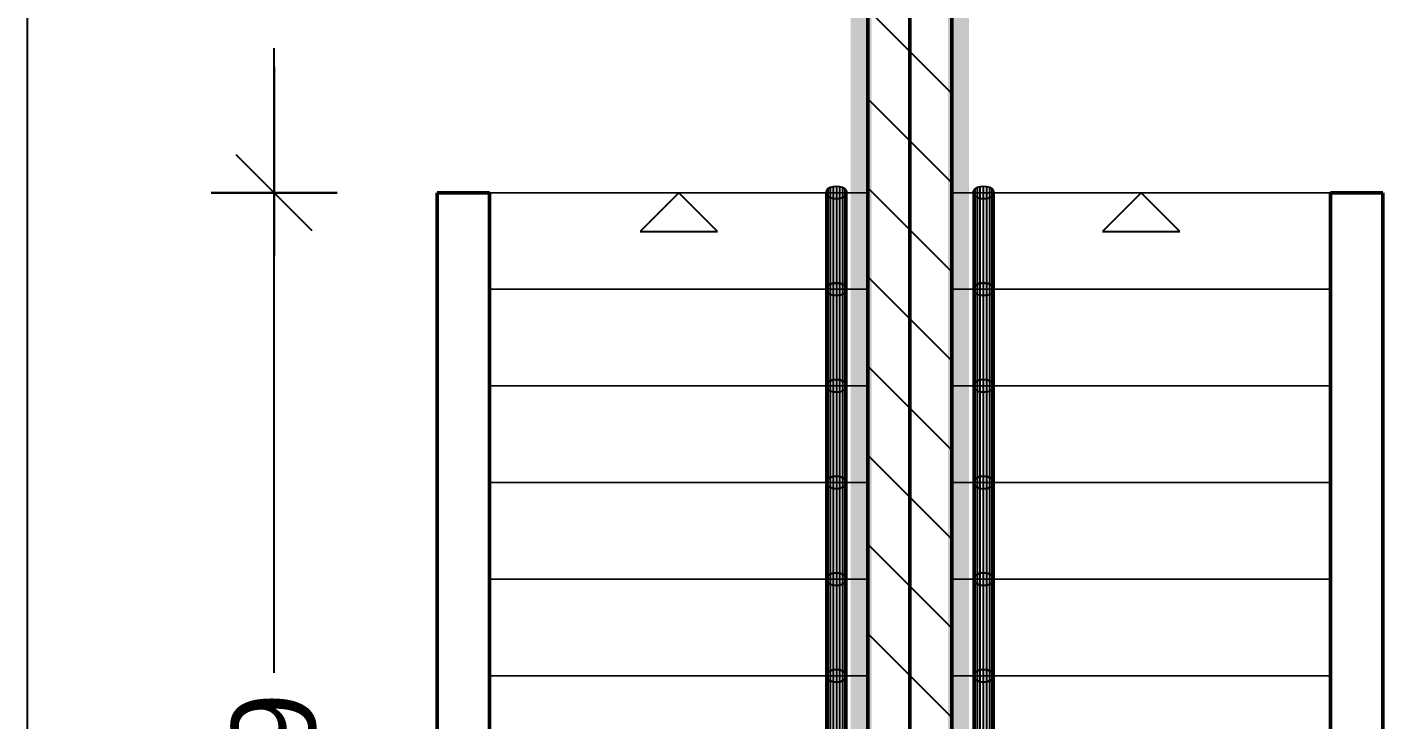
# Model space of a CAD drawing. Extents: x 0 to 756, y -25 to 420.
# Drawn here: x 211.6 to 276.1, y 336.5 to 369.5 of the extents above; entities that cross this region are included whole.
import ezdxf
from ezdxf.lldxf.tags import DXFTag

# ---------------------------------------------------------------- set-up
doc = ezdxf.new("R2010")
doc.units = 0
doc.layers.get('0').update_dxf_attribs({"lineweight": 25})
doc.layers.get('DEFPOINTS').update_dxf_attribs({"lineweight": 25})
doc.layers.add('A_Dach', color=1, linetype='Continuous', lineweight=25, true_color=0xff0000)
doc.layers.add('H_Heizung', color=1, linetype='Continuous', lineweight=25, true_color=0xff0000)
for name, color, linetype, lineweight in [('A_Innenwand', 7, 'Continuous', 25), ('ALLGEMEIN01', 7, 'Continuous', 13), ('ALLGEMEIN03', 7, 'Continuous', 25), ('Standard', 7, 'Continuous', 25), ('TREPPE', 7, 'Continuous', 13), ('WAND_HOLZ_NICHT_TRAGEND', 7, 'Continuous', 13)]:
    doc.layers.add(name, color=color, linetype=linetype, lineweight=lineweight)
doc.styles.get("Standard").update_dxf_attribs({"font": 'arial.ttf'})
tags = doc.linetypes.add('VERDECKT2_S2', pattern=[0.27, 0.2, -0.07]).pattern_tags.tags
tags[6:7] = [DXFTag(74, 4), DXFTag(75, 0), DXFTag(340, '0'), DXFTag(46, 1.0), DXFTag(50, 0.0), DXFTag(44, 0.0), DXFTag(45, 0.0)]
tags[4:5] = [DXFTag(74, 4), DXFTag(75, 0), DXFTag(340, '0'), DXFTag(46, 1.0), DXFTag(50, 0.0), DXFTag(44, 0.0), DXFTag(45, 0.0)]

# ---------------------------------------------------------------- blocks, each defined once
blk = doc.blocks.new('Referenz-A0T78PG4OY')
at = {"layer": 'ALLGEMEIN01', "color": 0, "linetype": 'VERDECKT2_S2', "lineweight": -2, "ltscale": 0.25}
for p, q in [((211.567, 414.475), (211.567, 5.763)), ((253.567, 414.475), (253.567, 5.763))]:
    blk.add_line(p, q, dxfattribs=at)
at = {"layer": 'ALLGEMEIN03', "color": 0, "lineweight": -2}
blk.add_line((253.567, 414.475), (253.567, 5.763), dxfattribs=at)
at = {"layer": 'DEFPOINTS', "color": 0, "linetype": 'Continuous', "lineweight": -2, "ltscale": 0.25}
for p, q in [((223.316, 361.568), (223.316, 361.568)), ((231.067, 361.568), (231.067, 361.568)), ((233.567, 361.568), (233.567, 361.568)), ((233.567, 361.568), (233.567, 361.568)), ((233.567, 361.568), (233.567, 361.568)), ((233.567, 361.568), (233.567, 361.568)), ((273.567, 361.568), (273.567, 361.568)), ((273.567, 361.568), (273.567, 361.568)), ((276.067, 361.568), (276.067, 361.568)), ((276.067, 361.568), (276.067, 361.568)), ((276.067, 361.568), (276.067, 361.568))]:
    blk.add_line(p, q, dxfattribs=at)
at = {"layer": 'Standard', "color": 0, "lineweight": -2}
for p, q in [((223.316, 361.568), (223.316, 368.442)), ((223.316, 367.568), (223.316, 358.568)), ((223.316, 355.568), (223.316, 364.568)), ((225.116, 359.768), (221.516, 363.368)), ((221.516, 363.368), (225.116, 359.768)), ((249.912, 361.853), (249.773, 361.81)), ((250.067, 361.868), (249.912, 361.853)), ((249.912, 361.853), (249.912, 357.253)), ((250.221, 361.853), (250.067, 361.868)), ((250.067, 361.868), (250.067, 357.268)), ((250.361, 361.81), (250.221, 361.853)), ((250.221, 361.853), (250.221, 357.253)), ((256.912, 361.853), (256.773, 361.81)), ((257.067, 361.868), (256.912, 361.853)), ((256.912, 357.253), (256.912, 361.853)), ((257.221, 361.853), (257.067, 361.868)), ((257.067, 357.268), (257.067, 361.868)), ((257.361, 361.81), (257.221, 361.853)), ((257.221, 357.253), (257.221, 361.853)), ((226.316, 361.568), (220.316, 361.568)), ((220.316, 361.568), (226.316, 361.568)), ((223.316, 338.71), (223.316, 361.568)), ((249.591, 361.66), (249.567, 361.568)), ((249.567, 361.568), (249.567, 356.968)), ((249.591, 361.475), (249.567, 361.568)), ((249.662, 361.744), (249.591, 361.66)), ((249.591, 361.66), (249.591, 357.06)), ((249.591, 361.475), (249.591, 356.875)), ((249.662, 361.391), (249.591, 361.475)), ((249.773, 361.81), (249.662, 361.744)), ((249.662, 361.744), (249.662, 357.144)), ((249.662, 361.391), (249.662, 356.791)), ((249.773, 361.325), (249.662, 361.391)), ((249.773, 361.81), (249.773, 357.21)), ((249.773, 361.325), (249.773, 356.725)), ((249.912, 361.282), (249.773, 361.325)), ((249.912, 361.282), (249.912, 356.682)), ((250.067, 361.268), (249.912, 361.282)), ((250.221, 361.282), (250.067, 361.268)), ((250.067, 361.268), (250.067, 356.668)), ((250.361, 361.325), (250.221, 361.282)), ((250.221, 361.282), (250.221, 356.682)), ((250.471, 361.744), (250.361, 361.81)), ((250.361, 361.81), (250.361, 357.21)), ((250.471, 361.391), (250.361, 361.325)), ((250.361, 361.325), (250.361, 356.725)), ((250.542, 361.66), (250.471, 361.744)), ((250.471, 361.744), (250.471, 357.144)), ((250.542, 361.475), (250.471, 361.391)), ((250.471, 361.391), (250.471, 356.791)), ((250.567, 361.568), (250.542, 361.66)), ((250.542, 361.66), (250.542, 357.06)), ((250.567, 361.568), (250.542, 361.475)), ((250.542, 361.475), (250.542, 356.875)), ((250.567, 356.968), (250.567, 361.568)), ((256.591, 361.66), (256.567, 361.568)), ((256.591, 361.475), (256.567, 361.568)), ((256.567, 361.568), (256.567, 356.968)), ((256.662, 361.744), (256.591, 361.66)), ((256.591, 357.06), (256.591, 361.66)), ((256.591, 356.875), (256.591, 361.475)), ((256.662, 361.391), (256.591, 361.475)), ((256.773, 361.81), (256.662, 361.744)), ((256.662, 357.144), (256.662, 361.744)), ((256.662, 356.791), (256.662, 361.391)), ((256.773, 361.325), (256.662, 361.391)), ((256.773, 357.21), (256.773, 361.81)), ((256.773, 356.725), (256.773, 361.325)), ((256.912, 361.282), (256.773, 361.325)), ((256.912, 356.682), (256.912, 361.282)), ((257.067, 361.268), (256.912, 361.282)), ((257.221, 361.282), (257.067, 361.268)), ((257.067, 356.668), (257.067, 361.268)), ((257.361, 361.325), (257.221, 361.282)), ((257.221, 356.682), (257.221, 361.282)), ((257.471, 361.744), (257.361, 361.81)), ((257.361, 357.21), (257.361, 361.81)), ((257.471, 361.391), (257.361, 361.325)), ((257.361, 356.725), (257.361, 361.325)), ((257.542, 361.66), (257.471, 361.744)), ((257.471, 357.144), (257.471, 361.744)), ((257.542, 361.475), (257.471, 361.391)), ((257.471, 356.791), (257.471, 361.391)), ((257.567, 361.568), (257.542, 361.66)), ((257.542, 357.06), (257.542, 361.66)), ((257.567, 361.568), (257.542, 361.475)), ((257.542, 356.875), (257.542, 361.475)), ((257.567, 356.968), (257.567, 361.568)), ((249.591, 357.06), (249.567, 356.968)), ((249.567, 356.968), (249.591, 357.06)), ((249.567, 356.968), (249.567, 352.368)), ((249.591, 356.875), (249.567, 356.968)), ((249.567, 356.968), (249.591, 356.875)), ((249.662, 357.144), (249.591, 357.06)), ((249.591, 357.06), (249.662, 357.144)), ((249.591, 357.06), (249.591, 352.46)), ((249.591, 356.875), (249.591, 352.275)), ((249.662, 356.791), (249.591, 356.875)), ((249.591, 356.875), (249.662, 356.791)), ((249.773, 357.21), (249.662, 357.144)), ((249.662, 357.144), (249.773, 357.21)), ((249.662, 357.144), (249.662, 352.544)), ((249.662, 356.791), (249.662, 352.191)), ((249.773, 356.725), (249.662, 356.791)), ((249.662, 356.791), (249.773, 356.725)), ((249.912, 357.253), (249.773, 357.21)), ((249.773, 357.21), (249.912, 357.253)), ((249.773, 357.21), (249.773, 352.61)), ((249.773, 356.725), (249.773, 352.125)), ((249.912, 356.682), (249.773, 356.725)), ((249.773, 356.725), (249.912, 356.682)), ((250.067, 357.268), (249.912, 357.253)), ((249.912, 357.253), (250.067, 357.268)), ((249.912, 357.253), (249.912, 352.653)), ((250.221, 357.253), (250.067, 357.268)), ((250.067, 357.268), (250.067, 352.668)), ((250.067, 357.268), (250.221, 357.253)), ((250.361, 357.21), (250.221, 357.253)), ((250.221, 357.253), (250.221, 352.653)), ((250.221, 357.253), (250.361, 357.21)), ((250.361, 356.725), (250.221, 356.682)), ((250.221, 356.682), (250.361, 356.725)), ((250.471, 357.144), (250.361, 357.21)), ((250.361, 357.21), (250.361, 352.61)), ((250.361, 357.21), (250.471, 357.144)), ((250.471, 356.791), (250.361, 356.725)), ((250.361, 356.725), (250.471, 356.791)), ((250.361, 356.725), (250.361, 352.125)), ((250.542, 357.06), (250.471, 357.144)), ((250.471, 357.144), (250.471, 352.544)), ((250.471, 357.144), (250.542, 357.06)), ((250.542, 356.875), (250.471, 356.791)), ((250.471, 356.791), (250.542, 356.875)), ((250.471, 356.791), (250.471, 352.191)), ((250.567, 356.968), (250.542, 357.06)), ((250.542, 357.06), (250.542, 352.46)), ((250.542, 357.06), (250.567, 356.968)), ((250.567, 356.968), (250.542, 356.875)), ((250.542, 356.875), (250.567, 356.968)), ((250.542, 356.875), (250.542, 352.275)), ((250.567, 352.368), (250.567, 356.968)), ((256.591, 357.06), (256.567, 356.968)), ((256.567, 356.968), (256.591, 357.06)), ((256.591, 356.875), (256.567, 356.968)), ((256.567, 356.968), (256.567, 352.368)), ((256.567, 356.968), (256.591, 356.875)), ((256.662, 357.144), (256.591, 357.06)), ((256.591, 357.06), (256.662, 357.144)), ((256.591, 352.46), (256.591, 357.06)), ((256.591, 352.275), (256.591, 356.875)), ((256.662, 356.791), (256.591, 356.875)), ((256.591, 356.875), (256.662, 356.791)), ((256.773, 357.21), (256.662, 357.144)), ((256.662, 357.144), (256.773, 357.21)), ((256.662, 352.544), (256.662, 357.144)), ((256.662, 352.191), (256.662, 356.791)), ((256.773, 356.725), (256.662, 356.791)), ((256.662, 356.791), (256.773, 356.725)), ((256.912, 357.253), (256.773, 357.21)), ((256.773, 357.21), (256.912, 357.253)), ((256.773, 352.61), (256.773, 357.21)), ((256.773, 352.125), (256.773, 356.725)), ((256.912, 356.682), (256.773, 356.725)), ((256.773, 356.725), (256.912, 356.682)), ((257.067, 357.268), (256.912, 357.253)), ((256.912, 357.253), (257.067, 357.268)), ((256.912, 352.653), (256.912, 357.253)), ((257.221, 357.253), (257.067, 357.268)), ((257.067, 352.668), (257.067, 357.268)), ((257.067, 357.268), (257.221, 357.253)), ((257.361, 357.21), (257.221, 357.253)), ((257.221, 352.653), (257.221, 357.253)), ((257.221, 357.253), (257.361, 357.21)), ((257.361, 356.725), (257.221, 356.682)), ((257.221, 356.682), (257.361, 356.725)), ((257.471, 357.144), (257.361, 357.21)), ((257.361, 352.61), (257.361, 357.21)), ((257.361, 357.21), (257.471, 357.144)), ((257.471, 356.791), (257.361, 356.725)), ((257.361, 356.725), (257.471, 356.791)), ((257.361, 352.125), (257.361, 356.725)), ((257.542, 357.06), (257.471, 357.144)), ((257.471, 352.544), (257.471, 357.144)), ((257.471, 357.144), (257.542, 357.06)), ((257.542, 356.875), (257.471, 356.791)), ((257.471, 356.791), (257.542, 356.875)), ((257.471, 352.191), (257.471, 356.791)), ((257.567, 356.968), (257.542, 357.06)), ((257.542, 352.46), (257.542, 357.06)), ((257.542, 357.06), (257.567, 356.968)), ((257.567, 356.968), (257.542, 356.875)), ((257.542, 356.875), (257.567, 356.968)), ((257.542, 352.275), (257.542, 356.875)), ((257.567, 352.368), (257.567, 356.968)), ((249.912, 356.682), (249.912, 352.082)), ((250.067, 356.668), (249.912, 356.682)), ((249.912, 356.682), (250.067, 356.668)), ((250.221, 356.682), (250.067, 356.668)), ((250.067, 356.668), (250.221, 356.682)), ((250.067, 356.668), (250.067, 352.068)), ((250.221, 356.682), (250.221, 352.082)), ((256.912, 352.082), (256.912, 356.682)), ((257.067, 356.668), (256.912, 356.682)), ((256.912, 356.682), (257.067, 356.668)), ((257.221, 356.682), (257.067, 356.668)), ((257.067, 356.668), (257.221, 356.682)), ((257.067, 352.068), (257.067, 356.668)), ((257.221, 352.082), (257.221, 356.682)), ((249.591, 352.46), (249.567, 352.368)), ((249.567, 352.368), (249.591, 352.46)), ((249.567, 352.368), (249.567, 347.768)), ((249.591, 352.275), (249.567, 352.368)), ((249.567, 352.368), (249.591, 352.275)), ((249.662, 352.544), (249.591, 352.46)), ((249.591, 352.46), (249.662, 352.544)), ((249.591, 352.46), (249.591, 347.86)), ((249.591, 352.275), (249.591, 347.675)), ((249.662, 352.191), (249.591, 352.275)), ((249.591, 352.275), (249.662, 352.191)), ((249.773, 352.61), (249.662, 352.544)), ((249.662, 352.544), (249.773, 352.61)), ((249.662, 352.544), (249.662, 347.944)), ((249.662, 352.191), (249.662, 347.591)), ((249.773, 352.125), (249.662, 352.191)), ((249.662, 352.191), (249.773, 352.125)), ((249.912, 352.653), (249.773, 352.61)), ((249.773, 352.61), (249.912, 352.653)), ((249.773, 352.61), (249.773, 348.01)), ((250.067, 352.668), (249.912, 352.653)), ((249.912, 352.653), (250.067, 352.668)), ((249.912, 352.653), (249.912, 348.053)), ((250.221, 352.653), (250.067, 352.668)), ((250.067, 352.668), (250.067, 348.068)), ((250.067, 352.668), (250.221, 352.653)), ((250.361, 352.61), (250.221, 352.653)), ((250.221, 352.653), (250.221, 348.053)), ((250.221, 352.653), (250.361, 352.61)), ((250.471, 352.544), (250.361, 352.61)), ((250.361, 352.61), (250.361, 348.01)), ((250.361, 352.61), (250.471, 352.544)), ((250.471, 352.191), (250.361, 352.125)), ((250.361, 352.125), (250.471, 352.191)), ((250.542, 352.46), (250.471, 352.544)), ((250.471, 352.544), (250.471, 347.944)), ((250.471, 352.544), (250.542, 352.46)), ((250.542, 352.275), (250.471, 352.191)), ((250.471, 352.191), (250.542, 352.275)), ((250.471, 352.191), (250.471, 347.591)), ((250.567, 352.368), (250.542, 352.46)), ((250.542, 352.46), (250.542, 347.86)), ((250.542, 352.46), (250.567, 352.368)), ((250.567, 352.368), (250.542, 352.275)), ((250.542, 352.275), (250.567, 352.368)), ((250.542, 352.275), (250.542, 347.675)), ((250.567, 347.768), (250.567, 352.368)), ((256.591, 352.46), (256.567, 352.368)), ((256.567, 352.368), (256.591, 352.46)), ((256.591, 352.275), (256.567, 352.368)), ((256.567, 352.368), (256.567, 347.768)), ((256.567, 352.368), (256.591, 352.275)), ((256.662, 352.544), (256.591, 352.46)), ((256.591, 352.46), (256.662, 352.544)), ((256.591, 347.86), (256.591, 352.46)), ((256.591, 347.675), (256.591, 352.275)), ((256.662, 352.191), (256.591, 352.275)), ((256.591, 352.275), (256.662, 352.191)), ((256.773, 352.61), (256.662, 352.544)), ((256.662, 352.544), (256.773, 352.61)), ((256.662, 347.944), (256.662, 352.544)), ((256.662, 347.591), (256.662, 352.191)), ((256.773, 352.125), (256.662, 352.191)), ((256.662, 352.191), (256.773, 352.125)), ((256.912, 352.653), (256.773, 352.61)), ((256.773, 352.61), (256.912, 352.653)), ((256.773, 348.01), (256.773, 352.61)), ((257.067, 352.668), (256.912, 352.653)), ((256.912, 352.653), (257.067, 352.668)), ((256.912, 348.053), (256.912, 352.653)), ((257.221, 352.653), (257.067, 352.668)), ((257.067, 348.068), (257.067, 352.668)), ((257.067, 352.668), (257.221, 352.653)), ((257.361, 352.61), (257.221, 352.653)), ((257.221, 348.053), (257.221, 352.653)), ((257.221, 352.653), (257.361, 352.61)), ((257.471, 352.544), (257.361, 352.61)), ((257.361, 348.01), (257.361, 352.61)), ((257.361, 352.61), (257.471, 352.544)), ((257.471, 352.191), (257.361, 352.125)), ((257.361, 352.125), (257.471, 352.191)), ((257.542, 352.46), (257.471, 352.544)), ((257.471, 347.944), (257.471, 352.544)), ((257.471, 352.544), (257.542, 352.46)), ((257.542, 352.275), (257.471, 352.191)), ((257.471, 352.191), (257.542, 352.275)), ((257.471, 347.591), (257.471, 352.191)), ((257.567, 352.368), (257.542, 352.46)), ((257.542, 347.86), (257.542, 352.46)), ((257.542, 352.46), (257.567, 352.368)), ((257.567, 352.368), (257.542, 352.275)), ((257.542, 352.275), (257.567, 352.368)), ((257.542, 347.675), (257.542, 352.275)), ((257.567, 347.768), (257.567, 352.368)), ((249.773, 352.125), (249.773, 347.525)), ((249.912, 352.082), (249.773, 352.125)), ((249.773, 352.125), (249.912, 352.082)), ((249.912, 352.082), (249.912, 347.482)), ((250.067, 352.068), (249.912, 352.082)), ((249.912, 352.082), (250.067, 352.068)), ((250.221, 352.082), (250.067, 352.068)), ((250.067, 352.068), (250.221, 352.082)), ((250.067, 352.068), (250.067, 347.468)), ((250.361, 352.125), (250.221, 352.082)), ((250.221, 352.082), (250.361, 352.125)), ((250.221, 352.082), (250.221, 347.482)), ((250.361, 352.125), (250.361, 347.525)), ((256.773, 347.525), (256.773, 352.125)), ((256.912, 352.082), (256.773, 352.125)), ((256.773, 352.125), (256.912, 352.082)), ((256.912, 347.482), (256.912, 352.082)), ((257.067, 352.068), (256.912, 352.082)), ((256.912, 352.082), (257.067, 352.068)), ((257.221, 352.082), (257.067, 352.068)), ((257.067, 352.068), (257.221, 352.082)), ((257.067, 347.468), (257.067, 352.068)), ((257.361, 352.125), (257.221, 352.082)), ((257.221, 352.082), (257.361, 352.125)), ((257.221, 347.482), (257.221, 352.082)), ((257.361, 347.525), (257.361, 352.125)), ((249.591, 347.86), (249.567, 347.768)), ((249.567, 347.768), (249.591, 347.86)), ((249.567, 347.768), (249.567, 343.168)), ((249.591, 347.675), (249.567, 347.768)), ((249.567, 347.768), (249.591, 347.675)), ((249.662, 347.944), (249.591, 347.86)), ((249.591, 347.86), (249.662, 347.944)), ((249.591, 347.86), (249.591, 343.26)), ((249.591, 347.675), (249.591, 343.075)), ((249.662, 347.591), (249.591, 347.675)), ((249.591, 347.675), (249.662, 347.591)), ((249.773, 348.01), (249.662, 347.944)), ((249.662, 347.944), (249.773, 348.01)), ((249.662, 347.944), (249.662, 343.344)), ((249.912, 348.053), (249.773, 348.01)), ((249.773, 348.01), (249.912, 348.053)), ((249.773, 348.01), (249.773, 343.41)), ((250.067, 348.068), (249.912, 348.053)), ((249.912, 348.053), (250.067, 348.068)), ((249.912, 348.053), (249.912, 343.453)), ((250.221, 348.053), (250.067, 348.068)), ((250.067, 348.068), (250.067, 343.468)), ((250.067, 348.068), (250.221, 348.053)), ((250.361, 348.01), (250.221, 348.053)), ((250.221, 348.053), (250.221, 343.453)), ((250.221, 348.053), (250.361, 348.01)), ((250.471, 347.944), (250.361, 348.01)), ((250.361, 348.01), (250.361, 343.41)), ((250.361, 348.01), (250.471, 347.944)), ((250.542, 347.86), (250.471, 347.944)), ((250.471, 347.944), (250.471, 343.344)), ((250.471, 347.944), (250.542, 347.86)), ((250.542, 347.675), (250.471, 347.591)), ((250.471, 347.591), (250.542, 347.675)), ((250.567, 347.768), (250.542, 347.86)), ((250.542, 347.86), (250.542, 343.26)), ((250.542, 347.86), (250.567, 347.768)), ((250.567, 347.768), (250.542, 347.675)), ((250.542, 347.675), (250.567, 347.768)), ((250.542, 347.675), (250.542, 343.075)), ((250.567, 343.168), (250.567, 347.768)), ((256.591, 347.86), (256.567, 347.768)), ((256.567, 347.768), (256.591, 347.86)), ((256.591, 347.675), (256.567, 347.768)), ((256.567, 347.768), (256.567, 343.168)), ((256.567, 347.768), (256.591, 347.675)), ((256.662, 347.944), (256.591, 347.86)), ((256.591, 347.86), (256.662, 347.944)), ((256.591, 343.26), (256.591, 347.86)), ((256.591, 343.075), (256.591, 347.675)), ((256.662, 347.591), (256.591, 347.675)), ((256.591, 347.675), (256.662, 347.591)), ((256.773, 348.01), (256.662, 347.944)), ((256.662, 347.944), (256.773, 348.01)), ((256.662, 343.344), (256.662, 347.944)), ((256.912, 348.053), (256.773, 348.01)), ((256.773, 348.01), (256.912, 348.053)), ((256.773, 343.41), (256.773, 348.01)), ((257.067, 348.068), (256.912, 348.053)), ((256.912, 348.053), (257.067, 348.068)), ((256.912, 343.453), (256.912, 348.053)), ((257.221, 348.053), (257.067, 348.068)), ((257.067, 343.468), (257.067, 348.068)), ((257.067, 348.068), (257.221, 348.053)), ((257.361, 348.01), (257.221, 348.053)), ((257.221, 343.453), (257.221, 348.053)), ((257.221, 348.053), (257.361, 348.01)), ((257.471, 347.944), (257.361, 348.01)), ((257.361, 343.41), (257.361, 348.01)), ((257.361, 348.01), (257.471, 347.944)), ((257.542, 347.86), (257.471, 347.944)), ((257.471, 343.344), (257.471, 347.944)), ((257.471, 347.944), (257.542, 347.86)), ((257.542, 347.675), (257.471, 347.591)), ((257.471, 347.591), (257.542, 347.675)), ((257.567, 347.768), (257.542, 347.86)), ((257.542, 343.26), (257.542, 347.86)), ((257.542, 347.86), (257.567, 347.768)), ((257.567, 347.768), (257.542, 347.675)), ((257.542, 347.675), (257.567, 347.768)), ((257.542, 343.075), (257.542, 347.675)), ((257.567, 343.168), (257.567, 347.768)), ((249.662, 347.591), (249.662, 342.991)), ((249.773, 347.525), (249.662, 347.591)), ((249.662, 347.591), (249.773, 347.525)), ((249.773, 347.525), (249.773, 342.925)), ((249.912, 347.482), (249.773, 347.525)), ((249.773, 347.525), (249.912, 347.482)), ((249.912, 347.482), (249.912, 342.882)), ((250.067, 347.468), (249.912, 347.482)), ((249.912, 347.482), (250.067, 347.468)), ((250.221, 347.482), (250.067, 347.468)), ((250.067, 347.468), (250.221, 347.482)), ((250.067, 347.468), (250.067, 342.868)), ((250.361, 347.525), (250.221, 347.482)), ((250.221, 347.482), (250.361, 347.525)), ((250.221, 347.482), (250.221, 342.882)), ((250.471, 347.591), (250.361, 347.525)), ((250.361, 347.525), (250.471, 347.591)), ((250.361, 347.525), (250.361, 342.925)), ((250.471, 347.591), (250.471, 342.991)), ((256.662, 342.991), (256.662, 347.591)), ((256.773, 347.525), (256.662, 347.591)), ((256.662, 347.591), (256.773, 347.525)), ((256.773, 342.925), (256.773, 347.525)), ((256.912, 347.482), (256.773, 347.525)), ((256.773, 347.525), (256.912, 347.482)), ((256.912, 342.882), (256.912, 347.482)), ((257.067, 347.468), (256.912, 347.482)), ((256.912, 347.482), (257.067, 347.468)), ((257.221, 347.482), (257.067, 347.468)), ((257.067, 347.468), (257.221, 347.482)), ((257.067, 342.868), (257.067, 347.468)), ((257.361, 347.525), (257.221, 347.482)), ((257.221, 347.482), (257.361, 347.525)), ((257.221, 342.882), (257.221, 347.482)), ((257.471, 347.591), (257.361, 347.525)), ((257.361, 347.525), (257.471, 347.591)), ((257.361, 342.925), (257.361, 347.525)), ((257.471, 342.991), (257.471, 347.591)), ((249.591, 343.26), (249.567, 343.168)), ((249.567, 343.168), (249.591, 343.26)), ((249.567, 343.168), (249.567, 338.568)), ((249.591, 343.075), (249.567, 343.168)), ((249.567, 343.168), (249.591, 343.075)), ((249.662, 343.344), (249.591, 343.26)), ((249.591, 343.26), (249.662, 343.344)), ((249.591, 343.26), (249.591, 338.66)), ((249.773, 343.41), (249.662, 343.344)), ((249.662, 343.344), (249.773, 343.41)), ((249.662, 343.344), (249.662, 338.744)), ((249.912, 343.453), (249.773, 343.41)), ((249.773, 343.41), (249.912, 343.453)), ((249.773, 343.41), (249.773, 338.81)), ((250.067, 343.468), (249.912, 343.453)), ((249.912, 343.453), (250.067, 343.468)), ((249.912, 343.453), (249.912, 338.853)), ((250.221, 343.453), (250.067, 343.468)), ((250.067, 343.468), (250.067, 338.868)), ((250.067, 343.468), (250.221, 343.453)), ((250.361, 343.41), (250.221, 343.453)), ((250.221, 343.453), (250.221, 338.853)), ((250.221, 343.453), (250.361, 343.41)), ((250.471, 343.344), (250.361, 343.41)), ((250.361, 343.41), (250.361, 338.81)), ((250.361, 343.41), (250.471, 343.344)), ((250.542, 343.26), (250.471, 343.344)), ((250.471, 343.344), (250.471, 338.744)), ((250.471, 343.344), (250.542, 343.26)), ((250.567, 343.168), (250.542, 343.26)), ((250.542, 343.26), (250.542, 338.66)), ((250.542, 343.26), (250.567, 343.168)), ((250.567, 343.168), (250.542, 343.075)), ((250.542, 343.075), (250.567, 343.168)), ((250.567, 338.568), (250.567, 343.168)), ((256.591, 343.26), (256.567, 343.168)), ((256.567, 343.168), (256.591, 343.26)), ((256.591, 343.075), (256.567, 343.168)), ((256.567, 343.168), (256.567, 338.568)), ((256.567, 343.168), (256.591, 343.075)), ((256.662, 343.344), (256.591, 343.26)), ((256.591, 343.26), (256.662, 343.344)), ((256.591, 338.66), (256.591, 343.26)), ((256.773, 343.41), (256.662, 343.344)), ((256.662, 343.344), (256.773, 343.41)), ((256.662, 338.744), (256.662, 343.344)), ((256.912, 343.453), (256.773, 343.41)), ((256.773, 343.41), (256.912, 343.453)), ((256.773, 338.81), (256.773, 343.41)), ((257.067, 343.468), (256.912, 343.453)), ((256.912, 343.453), (257.067, 343.468)), ((256.912, 338.853), (256.912, 343.453)), ((257.221, 343.453), (257.067, 343.468)), ((257.067, 338.868), (257.067, 343.468)), ((257.067, 343.468), (257.221, 343.453)), ((257.361, 343.41), (257.221, 343.453)), ((257.221, 338.853), (257.221, 343.453)), ((257.221, 343.453), (257.361, 343.41)), ((257.471, 343.344), (257.361, 343.41)), ((257.361, 338.81), (257.361, 343.41)), ((257.361, 343.41), (257.471, 343.344)), ((257.542, 343.26), (257.471, 343.344)), ((257.471, 338.744), (257.471, 343.344)), ((257.471, 343.344), (257.542, 343.26)), ((257.567, 343.168), (257.542, 343.26)), ((257.542, 338.66), (257.542, 343.26)), ((257.542, 343.26), (257.567, 343.168)), ((257.567, 343.168), (257.542, 343.075)), ((257.542, 343.075), (257.567, 343.168)), ((257.567, 338.568), (257.567, 343.168)), ((249.591, 343.075), (249.591, 338.475)), ((249.662, 342.991), (249.591, 343.075)), ((249.591, 343.075), (249.662, 342.991)), ((249.662, 342.991), (249.662, 338.391)), ((249.773, 342.925), (249.662, 342.991)), ((249.662, 342.991), (249.773, 342.925)), ((249.773, 342.925), (249.773, 338.325)), ((249.912, 342.882), (249.773, 342.925)), ((249.773, 342.925), (249.912, 342.882)), ((249.912, 342.882), (249.912, 338.282)), ((250.067, 342.868), (249.912, 342.882)), ((249.912, 342.882), (250.067, 342.868)), ((250.221, 342.882), (250.067, 342.868)), ((250.067, 342.868), (250.221, 342.882)), ((250.067, 342.868), (250.067, 338.268)), ((250.361, 342.925), (250.221, 342.882)), ((250.221, 342.882), (250.361, 342.925)), ((250.221, 342.882), (250.221, 338.282)), ((250.471, 342.991), (250.361, 342.925)), ((250.361, 342.925), (250.471, 342.991)), ((250.361, 342.925), (250.361, 338.325)), ((250.542, 343.075), (250.471, 342.991)), ((250.471, 342.991), (250.542, 343.075)), ((250.471, 342.991), (250.471, 338.391)), ((250.542, 343.075), (250.542, 338.475)), ((256.591, 338.475), (256.591, 343.075)), ((256.662, 342.991), (256.591, 343.075)), ((256.591, 343.075), (256.662, 342.991)), ((256.662, 338.391), (256.662, 342.991)), ((256.773, 342.925), (256.662, 342.991)), ((256.662, 342.991), (256.773, 342.925)), ((256.773, 338.325), (256.773, 342.925)), ((256.912, 342.882), (256.773, 342.925)), ((256.773, 342.925), (256.912, 342.882)), ((256.912, 338.282), (256.912, 342.882)), ((257.067, 342.868), (256.912, 342.882)), ((256.912, 342.882), (257.067, 342.868)), ((257.221, 342.882), (257.067, 342.868)), ((257.067, 342.868), (257.221, 342.882)), ((257.067, 338.268), (257.067, 342.868)), ((257.361, 342.925), (257.221, 342.882)), ((257.221, 342.882), (257.361, 342.925)), ((257.221, 338.282), (257.221, 342.882)), ((257.471, 342.991), (257.361, 342.925)), ((257.361, 342.925), (257.471, 342.991)), ((257.361, 338.325), (257.361, 342.925)), ((257.542, 343.075), (257.471, 342.991)), ((257.471, 342.991), (257.542, 343.075)), ((257.471, 338.391), (257.471, 342.991)), ((257.542, 338.475), (257.542, 343.075)), ((249.591, 338.66), (249.567, 338.568)), ((249.567, 338.568), (249.591, 338.66)), ((249.662, 338.744), (249.591, 338.66)), ((249.591, 338.66), (249.662, 338.744)), ((249.591, 338.66), (249.591, 334.06)), ((249.773, 338.81), (249.662, 338.744)), ((249.662, 338.744), (249.773, 338.81)), ((249.662, 338.744), (249.662, 334.144)), ((249.912, 338.853), (249.773, 338.81)), ((249.773, 338.81), (249.912, 338.853)), ((249.773, 338.81), (249.773, 334.21)), ((250.067, 338.868), (249.912, 338.853)), ((249.912, 338.853), (250.067, 338.868)), ((249.912, 338.853), (249.912, 334.253)), ((250.221, 338.853), (250.067, 338.868)), ((250.067, 338.868), (250.067, 334.268)), ((250.067, 338.868), (250.221, 338.853)), ((250.361, 338.81), (250.221, 338.853)), ((250.221, 338.853), (250.221, 334.253)), ((250.221, 338.853), (250.361, 338.81)), ((250.471, 338.744), (250.361, 338.81)), ((250.361, 338.81), (250.361, 334.21)), ((250.361, 338.81), (250.471, 338.744)), ((250.542, 338.66), (250.471, 338.744)), ((250.471, 338.744), (250.471, 334.144)), ((250.471, 338.744), (250.542, 338.66)), ((250.567, 338.568), (250.542, 338.66)), ((250.542, 338.66), (250.542, 334.06)), ((250.542, 338.66), (250.567, 338.568)), ((256.591, 338.66), (256.567, 338.568)), ((256.567, 338.568), (256.591, 338.66)), ((256.662, 338.744), (256.591, 338.66)), ((256.591, 338.66), (256.662, 338.744)), ((256.591, 334.06), (256.591, 338.66)), ((256.773, 338.81), (256.662, 338.744)), ((256.662, 338.744), (256.773, 338.81)), ((256.662, 334.144), (256.662, 338.744)), ((256.912, 338.853), (256.773, 338.81)), ((256.773, 338.81), (256.912, 338.853)), ((256.773, 334.21), (256.773, 338.81)), ((257.067, 338.868), (256.912, 338.853)), ((256.912, 338.853), (257.067, 338.868)), ((256.912, 334.253), (256.912, 338.853)), ((257.221, 338.853), (257.067, 338.868)), ((257.067, 334.268), (257.067, 338.868)), ((257.067, 338.868), (257.221, 338.853)), ((257.361, 338.81), (257.221, 338.853)), ((257.221, 334.253), (257.221, 338.853)), ((257.221, 338.853), (257.361, 338.81)), ((257.471, 338.744), (257.361, 338.81)), ((257.361, 334.21), (257.361, 338.81)), ((257.361, 338.81), (257.471, 338.744)), ((257.542, 338.66), (257.471, 338.744)), ((257.471, 334.144), (257.471, 338.744)), ((257.471, 338.744), (257.542, 338.66)), ((257.567, 338.568), (257.542, 338.66)), ((257.542, 334.06), (257.542, 338.66)), ((257.542, 338.66), (257.567, 338.568)), ((249.567, 338.568), (249.567, 333.968)), ((249.591, 338.475), (249.567, 338.568)), ((249.567, 338.568), (249.591, 338.475)), ((249.591, 338.475), (249.591, 333.875)), ((249.662, 338.391), (249.591, 338.475)), ((249.591, 338.475), (249.662, 338.391)), ((249.662, 338.391), (249.662, 333.791)), ((249.773, 338.325), (249.662, 338.391)), ((249.662, 338.391), (249.773, 338.325)), ((249.773, 338.325), (249.773, 333.725)), ((249.912, 338.282), (249.773, 338.325)), ((249.773, 338.325), (249.912, 338.282)), ((249.912, 338.282), (249.912, 333.682)), ((250.067, 338.268), (249.912, 338.282)), ((249.912, 338.282), (250.067, 338.268)), ((250.221, 338.282), (250.067, 338.268)), ((250.067, 338.268), (250.221, 338.282)), ((250.067, 338.268), (250.067, 333.668)), ((250.361, 338.325), (250.221, 338.282)), ((250.221, 338.282), (250.361, 338.325)), ((250.221, 338.282), (250.221, 333.682)), ((250.471, 338.391), (250.361, 338.325)), ((250.361, 338.325), (250.471, 338.391)), ((250.361, 338.325), (250.361, 333.725)), ((250.542, 338.475), (250.471, 338.391)), ((250.471, 338.391), (250.542, 338.475)), ((250.471, 338.391), (250.471, 333.791)), ((250.567, 338.568), (250.542, 338.475)), ((250.542, 338.475), (250.567, 338.568)), ((250.542, 338.475), (250.542, 333.875)), ((250.567, 333.968), (250.567, 338.568)), ((256.591, 338.475), (256.567, 338.568)), ((256.567, 338.568), (256.567, 333.968)), ((256.567, 338.568), (256.591, 338.475)), ((256.591, 333.875), (256.591, 338.475)), ((256.662, 338.391), (256.591, 338.475)), ((256.591, 338.475), (256.662, 338.391)), ((256.662, 333.791), (256.662, 338.391)), ((256.773, 338.325), (256.662, 338.391)), ((256.662, 338.391), (256.773, 338.325)), ((256.773, 333.725), (256.773, 338.325)), ((256.912, 338.282), (256.773, 338.325)), ((256.773, 338.325), (256.912, 338.282)), ((256.912, 333.682), (256.912, 338.282)), ((257.067, 338.268), (256.912, 338.282)), ((256.912, 338.282), (257.067, 338.268)), ((257.221, 338.282), (257.067, 338.268)), ((257.067, 338.268), (257.221, 338.282)), ((257.067, 333.668), (257.067, 338.268)), ((257.361, 338.325), (257.221, 338.282)), ((257.221, 338.282), (257.361, 338.325)), ((257.221, 333.682), (257.221, 338.282)), ((257.471, 338.391), (257.361, 338.325)), ((257.361, 338.325), (257.471, 338.391)), ((257.361, 333.725), (257.361, 338.325)), ((257.542, 338.475), (257.471, 338.391)), ((257.471, 338.391), (257.542, 338.475)), ((257.471, 333.791), (257.471, 338.391)), ((257.567, 338.568), (257.542, 338.475)), ((257.542, 338.475), (257.567, 338.568)), ((257.542, 333.875), (257.542, 338.475)), ((257.567, 333.968), (257.567, 338.568))]:
    blk.add_line(p, q, dxfattribs=at)
at = {"layer": 'TREPPE', "color": 0}
for p, q in [((251.567, 361.568), (233.567, 361.568)), ((233.567, 361.568), (233.567, 356.968)), ((233.567, 361.568), (251.567, 361.568)), ((233.567, 356.968), (233.567, 361.568)), ((233.567, 361.568), (233.567, 361.568)), ((251.567, 356.968), (251.567, 361.568)), ((251.567, 361.568), (251.567, 356.968)), ((251.567, 361.568), (251.567, 361.568)), ((255.567, 361.568), (255.567, 356.968)), ((273.567, 361.568), (255.567, 361.568)), ((255.567, 361.568), (273.567, 361.568)), ((255.567, 356.968), (255.567, 361.568)), ((255.567, 361.568), (255.567, 361.568)), ((273.567, 356.968), (273.567, 361.568)), ((273.567, 361.568), (273.567, 356.968)), ((273.567, 361.568), (273.567, 361.568)), ((233.567, 356.968), (251.567, 356.968)), ((251.567, 356.968), (233.567, 356.968)), ((233.567, 356.968), (233.567, 356.968)), ((251.567, 356.968), (233.567, 356.968)), ((233.567, 356.968), (233.567, 352.368)), ((233.567, 356.968), (251.567, 356.968)), ((233.567, 352.368), (233.567, 356.968)), ((233.567, 356.968), (233.567, 356.968)), ((251.567, 356.968), (251.567, 356.968)), ((251.567, 352.368), (251.567, 356.968)), ((251.567, 356.968), (251.567, 352.368)), ((251.567, 356.968), (251.567, 356.968)), ((255.567, 356.968), (273.567, 356.968)), ((273.567, 356.968), (255.567, 356.968)), ((255.567, 356.968), (255.567, 356.968)), ((255.567, 356.968), (255.567, 352.368)), ((273.567, 356.968), (255.567, 356.968)), ((255.567, 356.968), (273.567, 356.968)), ((255.567, 352.368), (255.567, 356.968)), ((255.567, 356.968), (255.567, 356.968)), ((273.567, 356.968), (273.567, 356.968)), ((273.567, 352.368), (273.567, 356.968)), ((273.567, 356.968), (273.567, 352.368)), ((273.567, 356.968), (273.567, 356.968)), ((233.567, 352.368), (251.567, 352.368)), ((251.567, 352.368), (233.567, 352.368)), ((233.567, 352.368), (233.567, 352.368)), ((251.567, 352.368), (233.567, 352.368)), ((233.567, 352.368), (233.567, 347.768)), ((233.567, 352.368), (251.567, 352.368)), ((233.567, 347.768), (233.567, 352.368)), ((233.567, 352.368), (233.567, 352.368)), ((251.567, 352.368), (251.567, 352.368)), ((251.567, 347.768), (251.567, 352.368)), ((251.567, 352.368), (251.567, 347.768)), ((251.567, 352.368), (251.567, 352.368)), ((255.567, 352.368), (273.567, 352.368)), ((273.567, 352.368), (255.567, 352.368)), ((255.567, 352.368), (255.567, 352.368)), ((255.567, 352.368), (255.567, 347.768)), ((273.567, 352.368), (255.567, 352.368)), ((255.567, 352.368), (273.567, 352.368)), ((255.567, 347.768), (255.567, 352.368)), ((255.567, 352.368), (255.567, 352.368)), ((273.567, 352.368), (273.567, 352.368)), ((273.567, 347.768), (273.567, 352.368)), ((273.567, 352.368), (273.567, 347.768)), ((273.567, 352.368), (273.567, 352.368)), ((233.567, 347.768), (251.567, 347.768)), ((251.567, 347.768), (233.567, 347.768)), ((233.567, 347.768), (233.567, 347.768)), ((251.567, 347.768), (233.567, 347.768)), ((233.567, 347.768), (233.567, 343.168)), ((233.567, 347.768), (251.567, 347.768)), ((233.567, 343.168), (233.567, 347.768)), ((233.567, 347.768), (233.567, 347.768)), ((251.567, 347.768), (251.567, 347.768)), ((251.567, 343.168), (251.567, 347.768)), ((251.567, 347.768), (251.567, 343.168)), ((251.567, 347.768), (251.567, 347.768)), ((255.567, 347.768), (273.567, 347.768)), ((273.567, 347.768), (255.567, 347.768)), ((255.567, 347.768), (255.567, 347.768)), ((255.567, 347.768), (255.567, 343.168)), ((273.567, 347.768), (255.567, 347.768)), ((255.567, 347.768), (273.567, 347.768)), ((255.567, 343.168), (255.567, 347.768)), ((255.567, 347.768), (255.567, 347.768)), ((273.567, 347.768), (273.567, 347.768)), ((273.567, 343.168), (273.567, 347.768)), ((273.567, 347.768), (273.567, 343.168)), ((273.567, 347.768), (273.567, 347.768)), ((233.567, 343.168), (251.567, 343.168)), ((251.567, 343.168), (233.567, 343.168)), ((233.567, 343.168), (233.567, 343.168)), ((251.567, 343.168), (233.567, 343.168)), ((233.567, 343.168), (233.567, 338.568)), ((233.567, 343.168), (251.567, 343.168)), ((233.567, 338.568), (233.567, 343.168)), ((233.567, 343.168), (233.567, 343.168)), ((251.567, 343.168), (251.567, 343.168)), ((251.567, 338.568), (251.567, 343.168)), ((251.567, 343.168), (251.567, 338.568)), ((251.567, 343.168), (251.567, 343.168)), ((255.567, 343.168), (273.567, 343.168)), ((273.567, 343.168), (255.567, 343.168)), ((255.567, 343.168), (255.567, 343.168)), ((255.567, 343.168), (255.567, 338.568)), ((273.567, 343.168), (255.567, 343.168)), ((255.567, 343.168), (273.567, 343.168)), ((255.567, 338.568), (255.567, 343.168)), ((255.567, 343.168), (255.567, 343.168)), ((273.567, 343.168), (273.567, 343.168)), ((273.567, 338.568), (273.567, 343.168)), ((273.567, 343.168), (273.567, 338.568)), ((273.567, 343.168), (273.567, 343.168)), ((233.567, 338.568), (251.567, 338.568)), ((251.567, 338.568), (233.567, 338.568)), ((233.567, 338.568), (233.567, 338.568)), ((251.567, 338.568), (233.567, 338.568)), ((233.567, 338.568), (233.567, 333.968)), ((233.567, 338.568), (251.567, 338.568)), ((233.567, 333.968), (233.567, 338.568)), ((233.567, 338.568), (233.567, 338.568)), ((251.567, 338.568), (251.567, 338.568)), ((251.567, 333.968), (251.567, 338.568)), ((251.567, 338.568), (251.567, 333.968)), ((251.567, 338.568), (251.567, 338.568)), ((255.567, 338.568), (273.567, 338.568)), ((273.567, 338.568), (255.567, 338.568)), ((255.567, 338.568), (255.567, 338.568)), ((255.567, 338.568), (255.567, 333.968)), ((273.567, 338.568), (255.567, 338.568)), ((255.567, 338.568), (273.567, 338.568)), ((255.567, 333.968), (255.567, 338.568)), ((255.567, 338.568), (255.567, 338.568)), ((273.567, 338.568), (273.567, 338.568)), ((273.567, 333.968), (273.567, 338.568)), ((273.567, 338.568), (273.567, 333.968)), ((273.567, 338.568), (273.567, 338.568))]:
    blk.add_line(p, q, dxfattribs=at)
at = {"layer": 'TREPPE', "color": 0, "lineweight": -2}
for p, q in [((242.567, 361.568), (240.727, 359.728)), ((244.407, 359.728), (242.567, 361.568)), ((264.567, 361.568), (262.727, 359.728)), ((266.407, 359.728), (264.567, 361.568)), ((240.727, 359.728), (244.407, 359.728)), ((262.727, 359.728), (266.407, 359.728))]:
    blk.add_line(p, q, dxfattribs=at)
at = {"layer": 'WAND_HOLZ_NICHT_TRAGEND', "color": 0, "lineweight": 50}
for p, q in [((251.567, 386.168), (251.567, 270.568)), ((251.567, 270.568), (251.567, 386.168)), ((253.567, 386.168), (253.567, 270.568)), ((253.567, 270.568), (253.567, 386.168)), ((253.567, 270.568), (253.567, 386.168)), ((253.567, 386.168), (253.567, 270.568)), ((255.567, 270.568), (255.567, 386.168)), ((255.567, 386.168), (255.567, 270.568)), ((233.567, 361.568), (231.067, 361.568)), ((231.067, 361.568), (231.067, 301.768)), ((231.067, 361.568), (233.567, 361.568)), ((231.067, 301.768), (231.067, 361.568)), ((231.067, 361.568), (231.067, 361.568)), ((233.567, 301.768), (233.567, 361.568)), ((233.567, 361.568), (233.567, 301.768)), ((233.567, 361.568), (233.567, 361.568)), ((273.567, 361.568), (273.567, 301.768)), ((276.067, 361.568), (273.567, 361.568)), ((273.567, 301.768), (273.567, 361.568)), ((273.567, 361.568), (276.067, 361.568)), ((273.567, 361.568), (273.567, 361.568)), ((276.067, 301.768), (276.067, 361.568)), ((276.067, 361.568), (276.067, 301.768)), ((276.067, 361.568), (276.067, 361.568))]:
    blk.add_line(p, q, dxfattribs=at)
at = {"layer": 'Standard', "color": 0, "lineweight": -2, "insert": (221.284, 326.877), "char_height": 4, "attachment_point": 1, "rotation": 90}
blk.add_mtext('{\\fArial;2.99}', dxfattribs=at)
blk = doc.blocks.new('Wand-A0T78PGOOY', base_point=(251.567, 271.168))
at = {"color": 0, "linetype": 'ByBlock', "lineweight": -2, "ltscale": 0.25}
for p, q in [((251.567, 386.168), (251.567, 271.168)), ((255.567, 386.168), (255.567, 271.168))]:
    blk.add_line(p, q, dxfattribs=at)
at = {"color": 0, "lineweight": -2}
for p, q in [((251.567, 370.286), (255.567, 366.286)), ((251.567, 366.044), (255.567, 362.044)), ((251.567, 361.801), (255.567, 357.801)), ((251.567, 357.558), (255.567, 353.558)), ((251.567, 353.316), (255.567, 349.316)), ((251.567, 349.073), (255.567, 345.073)), ((251.567, 344.83), (255.567, 340.83)), ((251.567, 340.588), (255.567, 336.588))]:
    blk.add_line(p, q, dxfattribs=at)
blk = doc.blocks.new('Dachfläche-A0T78PH0OY', base_point=(113.567, 33.11))
at = {"color": 0, "linetype": 'ByBlock', "lineweight": -2, "ltscale": 0.25}
blk.add_line((253.567, 393.168), (253.567, 272.168), dxfattribs=at)
blk = doc.blocks.new('Dachfläche-A0T78PH4OY', base_point=(253.567, 33.11))
at = {"color": 0, "linetype": 'ByBlock', "lineweight": -2, "ltscale": 0.25}
blk.add_line((253.567, 272.168), (253.567, 393.168), dxfattribs=at)

msp = doc.modelspace()

# ---------------------------------------------------------------- linework, layer by layer
at = {"layer": 'H_Heizung', "color": 1, "ltscale": 0.25, "true_color": 0xff0000}
for points in [[(250.752, 272.524), (251.752, 272.524), (250.752, 385.537)], [(251.752, 272.524), (250.752, 385.537), (251.752, 385.537)], [(255.382, 272.524), (256.382, 272.524), (255.382, 385.537)], [(256.382, 272.524), (255.382, 385.537), (256.382, 385.537)]]:
    msp.add_solid(points, dxfattribs=at)

# ---------------------------------------------------------------- block references
at = {"color": 8, "lineweight": 25, "ltscale": 0.25, "true_color": 0x808080}
msp.add_blockref('Referenz-A0T78PG4OY', (0, 0), dxfattribs=at)
at = {"layer": 'A_Dach', "ltscale": 0.25}
for name, p in [('Dachfläche-A0T78PH0OY', (113.567, 33.11)), ('Dachfläche-A0T78PH4OY', (253.567, 33.11))]:
    msp.add_blockref(name, p, dxfattribs=at)
at = {"layer": 'A_Innenwand', "ltscale": 0.25}
msp.add_blockref('Wand-A0T78PGOOY', (251.567, 271.168), dxfattribs=at)

doc.saveas('drawing.dxf')
